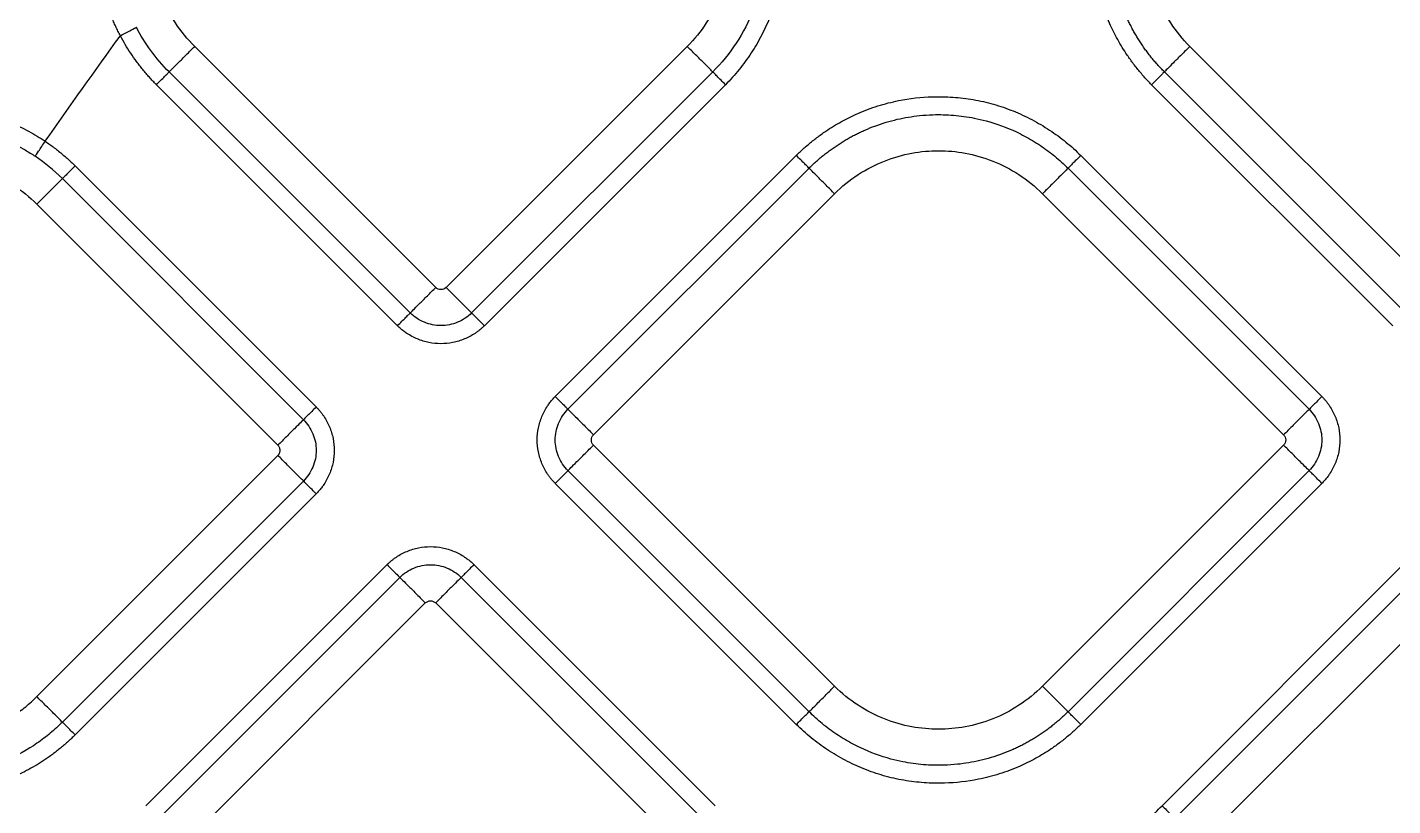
# Model space of a CAD drawing. Extents: x 0 to 84, y -21 to 126.
# Drawn here: x 31.604 to 35.334, y 36.949 to 39.076 of the extents above; entities that cross this region are included whole.
import ezdxf

# ---------------------------------------------------------------- set-up
doc = ezdxf.new("R2010")
doc.units = 0
doc.header["$MEASUREMENT"] = 0
doc.layers.add('1', color=4, linetype='Continuous')

# ---------------------------------------------------------------- blocks, each defined once
blk = doc.blocks.new('PRODIGY')
at = {"layer": '1', "color": 3, "linetype": 'Continuous', "lineweight": 25}
for p, q in [((32.7201, 38.3647), (32.0615, 39.0234)), ((33.4071, 39.0234), (32.7484, 38.3647)), ((35.439, 38.3647), (34.7803, 39.0234)), ((32.6504, 38.295), (31.9918, 38.9537)), ((33.4768, 38.9537), (32.8181, 38.295)), ((35.3692, 38.295), (34.7106, 38.9537)), ((32.6156, 38.2602), (31.9569, 38.9188)), ((33.5116, 38.9188), (32.853, 38.2602)), ((35.3344, 38.2602), (34.6757, 38.9188)), ((33.0465, 38.0667), (33.7051, 38.7253)), ((34.4822, 38.7253), (35.1409, 38.0667)), ((31.7349, 38.6968), (32.3936, 38.0382)), ((33.0813, 38.0318), (33.74, 38.6905)), ((34.4474, 38.6905), (35.1061, 38.0318)), ((31.7001, 38.662), (32.3587, 38.0033)), ((33.151, 37.9621), (33.8097, 38.6208)), ((34.3777, 38.6208), (35.0364, 37.9621)), ((32.289, 37.9336), (31.6303, 38.5923)), ((31.6303, 37.2467), (32.289, 37.9053)), ((33.8097, 37.2752), (33.151, 37.9338)), ((35.0364, 37.9338), (34.3777, 37.2752)), ((33.74, 37.2055), (33.0813, 37.8641)), ((35.1061, 37.8641), (34.4474, 37.2055)), ((32.3587, 37.8356), (31.7001, 37.177)), ((33.7051, 37.1706), (33.0465, 37.8293)), ((35.1409, 37.8293), (34.4822, 37.1706)), ((32.3936, 37.8008), (31.7349, 37.1421)), ((31.9284, 36.9486), (32.5871, 37.6073)), ((32.8245, 37.6073), (33.4831, 36.9486)), ((34.7042, 36.9486), (35.3629, 37.6073)), ((31.9633, 36.9138), (32.6219, 37.5724)), ((32.7896, 37.5724), (33.4483, 36.9138)), ((34.7391, 36.9138), (35.3977, 37.5725)), ((32.033, 36.844), (32.6916, 37.5027)), ((32.7199, 37.5027), (33.3786, 36.844)), ((34.8088, 36.8441), (35.4675, 37.5027))]:
    blk.add_line(p, q, dxfattribs=at)
for points, knots in [([(31.8585, 39.0527), (31.8563, 39.0569), (31.8519, 39.0653), (31.8458, 39.078), (31.8399, 39.0908), (31.8344, 39.1039), (31.8292, 39.117), (31.8243, 39.1303), (31.8164, 39.1541), (31.8068, 39.1889), (31.7985, 39.2344), (31.7941, 39.2797), (31.7934, 39.3382), (31.8011, 39.4096), (31.8196, 39.4777), (31.84, 39.5291), (31.858, 39.566), (31.8785, 39.6013), (31.899, 39.6313), (31.9184, 39.6563), (31.936, 39.677), (31.9486, 39.69), (31.9549, 39.6965)], [0, 0, 0, 0, 0.020293, 0.04056, 0.060813, 0.081066, 0.101332, 0.121625, 0.141956, 0.209282, 0.276599, 0.340819, 0.405025, 0.528542, 0.648608, 0.707544, 0.7665, 0.824884, 0.883256, 0.922209, 0.961094, 1, 1, 1, 1]), ([(33.5116, 39.6959), (33.5148, 39.6927), (33.5211, 39.6863), (33.5303, 39.6764), (33.5392, 39.6663), (33.5479, 39.656), (33.5563, 39.6455), (33.5645, 39.6347), (33.5725, 39.6237), (33.5825, 39.6091), (33.5942, 39.5906), (33.6111, 39.561), (33.6294, 39.5232), (33.6469, 39.4764), (33.6601, 39.4275), (33.669, 39.3765), (33.6731, 39.3233), (33.672, 39.2692), (33.6655, 39.2141), (33.6533, 39.1595), (33.6352, 39.1059), (33.6116, 39.0543), (33.5876, 39.0134), (33.5661, 38.9823), (33.549, 38.96), (33.531, 38.9388), (33.5181, 38.9255), (33.5116, 38.9188)], [0, 0, 0, 0, 0.0156527, 0.0312901, 0.0469217, 0.0625571, 0.0782057, 0.093877, 0.1095804, 0.1253253, 0.1553776, 0.1856623, 0.2439251, 0.3010953, 0.3590877, 0.4199522, 0.4806455, 0.5443922, 0.6078658, 0.6731685, 0.7385873, 0.8042497, 0.8702025, 0.9031058, 0.9356493, 0.9679183, 1, 1, 1, 1]), ([(34.6757, 38.9188), (34.6722, 38.9224), (34.6652, 38.9295), (34.6551, 38.9405), (34.6453, 38.9517), (34.6358, 38.9633), (34.6266, 38.9751), (34.6177, 38.9872), (34.6025, 39.009), (34.5825, 39.0415), (34.5591, 39.0889), (34.5394, 39.1411), (34.5219, 39.2092), (34.5142, 39.2784), (34.5155, 39.3467), (34.5222, 39.4026), (34.5347, 39.4577), (34.5532, 39.5113), (34.577, 39.5627), (34.6009, 39.6031), (34.6222, 39.6337), (34.639, 39.6555), (34.6568, 39.6764), (34.6694, 39.6894), (34.6757, 39.6959)], [0, 0, 0, 0, 0.017341, 0.034665, 0.051985, 0.069313, 0.086663, 0.104047, 0.121478, 0.179141, 0.236743, 0.304922, 0.372836, 0.480686, 0.54577, 0.610337, 0.67596, 0.741895, 0.807114, 0.872629, 0.904913, 0.936849, 0.968517, 1, 1, 1, 1]), ([(33.4768, 39.6611), (33.5005, 39.6374), (33.5213, 39.6118), (33.5569, 39.5585), (33.5716, 39.5308), (33.5893, 39.4892), (33.5944, 39.4755), (33.6036, 39.4471), (33.6077, 39.4324), (33.6179, 39.3872), (33.6221, 39.3554), (33.6241, 39.2901), (33.6219, 39.2566), (33.6104, 39.1897), (33.6012, 39.1564), (33.576, 39.0922), (33.5599, 39.0613), (33.5222, 39.0039), (33.5005, 38.9774), (33.4768, 38.9537)], [0, 0, 0, 0, 0.125, 0.125, 0.25, 0.25, 0.3125, 0.3125, 0.375, 0.375, 0.5, 0.5, 0.625, 0.625, 0.75, 0.75, 0.875, 0.875, 1, 1, 1, 1]), ([(34.7106, 38.9537), (34.7073, 38.957), (34.7008, 38.9636), (34.6914, 38.9738), (34.6824, 38.9842), (34.6737, 38.9947), (34.6654, 39.0054), (34.6574, 39.0162), (34.6498, 39.0272), (34.6426, 39.0382), (34.6357, 39.0493), (34.6292, 39.0605), (34.623, 39.0717), (34.6171, 39.083), (34.6116, 39.0945), (34.6039, 39.1113), (34.5907, 39.1441), (34.5758, 39.1937), (34.5669, 39.2472), (34.5634, 39.2987), (34.5647, 39.3488), (34.5715, 39.3973), (34.585, 39.4552), (34.6019, 39.5013), (34.6226, 39.5426), (34.635, 39.5645), (34.6483, 39.5856), (34.6626, 39.6058), (34.6778, 39.6252), (34.6937, 39.6437), (34.705, 39.6553), (34.7106, 39.6611)], [0, 0, 0, 0, 0.017777, 0.035429, 0.05295, 0.070334, 0.087578, 0.104677, 0.121626, 0.138421, 0.155059, 0.171536, 0.18785, 0.204007, 0.220236, 0.23663, 0.2744, 0.355233, 0.434067, 0.480754, 0.552371, 0.624938, 0.667358, 0.779414, 0.811539, 0.843523, 0.875326, 0.90691, 0.93824, 0.96928, 1, 1, 1, 1]), ([(32.0615, 39.0234), (32.0419, 39.043), (32.0243, 39.0647), (31.9943, 39.1106), (31.9818, 39.1348), (31.9622, 39.1843), (31.9551, 39.2095), (31.9459, 39.2592), (31.9438, 39.2837), (31.9438, 39.3311), (31.9459, 39.3556), (31.9551, 39.4053), (31.9622, 39.4305), (31.9818, 39.48), (31.9943, 39.5042), (32.0243, 39.5501), (32.0419, 39.5718), (32.0615, 39.5914)], [0, 0, 0, 0, 0.125, 0.125, 0.25, 0.25, 0.375, 0.375, 0.5, 0.5, 0.625, 0.625, 0.75, 0.75, 0.875, 0.875, 1, 1, 1, 1]), ([(33.4071, 39.5914), (33.4267, 39.5718), (33.4442, 39.5501), (33.4743, 39.5042), (33.4867, 39.48), (33.5063, 39.4305), (33.5134, 39.4053), (33.5226, 39.3556), (33.5247, 39.3311), (33.5247, 39.2837), (33.5226, 39.2592), (33.5134, 39.2095), (33.5063, 39.1843), (33.4867, 39.1348), (33.4743, 39.1106), (33.4442, 39.0647), (33.4267, 39.043), (33.4071, 39.0234)], [0, 0, 0, 0, 0.125, 0.125, 0.25, 0.25, 0.375, 0.375, 0.5, 0.5, 0.625, 0.625, 0.75, 0.75, 0.875, 0.875, 1, 1, 1, 1]), ([(34.7803, 39.0234), (34.7607, 39.043), (34.7431, 39.0646), (34.7131, 39.1106), (34.7006, 39.1348), (34.6811, 39.1842), (34.674, 39.2094), (34.6647, 39.2591), (34.6626, 39.2837), (34.6626, 39.331), (34.6647, 39.3556), (34.674, 39.4053), (34.6811, 39.4305), (34.7006, 39.4799), (34.7131, 39.5042), (34.7431, 39.5501), (34.7607, 39.5718), (34.7803, 39.5914)], [0, 0, 0, 0, 0.125, 0.125, 0.25, 0.25, 0.375, 0.375, 0.5, 0.5, 0.625, 0.625, 0.75, 0.75, 0.875, 0.875, 1, 1, 1, 1]), ([(31.8585, 39.0527), (31.8689, 39.0582), (31.8792, 39.0636), (31.895, 39.0718), (31.9005, 39.0747), (31.9022, 39.0756)], [0, 0, 0, 0, 0.5, 0.5, 1, 1, 1, 1]), ([(31.9569, 38.9188), (31.9537, 38.9221), (31.9472, 38.9287), (31.9377, 38.9389), (31.9286, 38.9494), (31.9196, 38.96), (31.911, 38.9709), (31.8998, 38.9857), (31.8866, 39.0048), (31.8718, 39.0283), (31.863, 39.0446), (31.8585, 39.0527)], [0, 0, 0, 0, 0.083291, 0.166529, 0.249768, 0.33306, 0.41646, 0.50002, 0.666962, 0.833479, 1, 1, 1, 1]), ([(31.9918, 38.9537), (31.9931, 38.955), (31.9958, 38.9577), (32.0041, 38.9661), (32.0098, 38.9717), (32.0231, 38.985), (32.0307, 38.9926), (32.0462, 39.0081), (32.0541, 39.016), (32.0615, 39.0234)], [0, 0, 0, 0, 0.25, 0.25, 0.5, 0.5, 0.75, 0.75, 1, 1, 1, 1]), ([(33.4768, 38.9537), (33.4755, 38.955), (33.4728, 38.9577), (33.4644, 38.9661), (33.4588, 38.9717), (33.4455, 38.985), (33.4379, 38.9926), (33.4223, 39.0081), (33.4145, 39.016), (33.4071, 39.0234)], [0, 0, 0, 0, 0.25, 0.25, 0.5, 0.5, 0.75, 0.75, 1, 1, 1, 1]), ([(34.7803, 39.0234), (34.7729, 39.016), (34.765, 39.0081), (34.7495, 38.9926), (34.7419, 38.985), (34.7286, 38.9717), (34.723, 38.966), (34.7146, 38.9577), (34.7119, 38.955), (34.7106, 38.9537)], [0, 0, 0, 0, 0.25, 0.25, 0.5, 0.5, 0.75, 0.75, 1, 1, 1, 1]), ([(31.9569, 38.9188), (31.9606, 38.9225), (31.9645, 38.9265), (31.9723, 38.9342), (31.9761, 38.938), (31.9827, 38.9447), (31.9856, 38.9475), (31.9898, 38.9517), (31.9911, 38.953), (31.9918, 38.9537)], [0, 0, 0, 0, 0.25, 0.25, 0.5, 0.5, 0.75, 0.75, 1, 1, 1, 1]), ([(33.5116, 38.9188), (33.5077, 38.9228), (33.5036, 38.9269), (33.4956, 38.9349), (33.4918, 38.9387), (33.4853, 38.9452), (33.4826, 38.9479), (33.4786, 38.9518), (33.4774, 38.9531), (33.4768, 38.9537)], [0, 0, 0, 0, 0.25, 0.25, 0.5, 0.5, 0.75, 0.75, 1, 1, 1, 1]), ([(34.7106, 38.9537), (34.71, 38.9531), (34.7087, 38.9518), (34.7048, 38.9479), (34.7021, 38.9452), (34.6956, 38.9387), (34.6918, 38.9349), (34.6838, 38.9269), (34.6796, 38.9227), (34.6757, 38.9188)], [0, 0, 0, 0, 0.25, 0.25, 0.5, 0.5, 0.75, 0.75, 1, 1, 1, 1]), ([(33.7051, 38.7253), (33.7087, 38.7288), (33.7158, 38.7358), (33.7268, 38.7459), (33.7381, 38.7558), (33.7496, 38.7653), (33.7614, 38.7745), (33.7735, 38.7834), (33.7953, 38.7986), (33.8279, 38.8186), (33.8752, 38.842), (33.9274, 38.8617), (33.9955, 38.8792), (34.0647, 38.8869), (34.1331, 38.8856), (34.1889, 38.8789), (34.244, 38.8664), (34.2976, 38.8479), (34.349, 38.8241), (34.3894, 38.8002), (34.4201, 38.7789), (34.4419, 38.762), (34.4627, 38.7443), (34.4758, 38.7316), (34.4822, 38.7253)], [0, 0, 0, 0, 0.017341, 0.034665, 0.051985, 0.069313, 0.086663, 0.104047, 0.121478, 0.179141, 0.236743, 0.304922, 0.372836, 0.480686, 0.54577, 0.610337, 0.67596, 0.741895, 0.807114, 0.872629, 0.904913, 0.936849, 0.968517, 1, 1, 1, 1]), ([(30.9787, 38.6945), (30.9823, 38.6981), (30.9894, 38.7052), (31.0004, 38.7154), (31.0116, 38.7253), (31.023, 38.7349), (31.0345, 38.7442), (31.0463, 38.7531), (31.0583, 38.7616), (31.0704, 38.7698), (31.0828, 38.7777), (31.0953, 38.7853), (31.1161, 38.7971), (31.1458, 38.8118), (31.1858, 38.8279), (31.2274, 38.8407), (31.2864, 38.8533), (31.3486, 38.8581), (31.4122, 38.8541), (31.4616, 38.8462), (31.511, 38.8334), (31.5519, 38.8185), (31.5839, 38.804), (31.6078, 38.7919), (31.631, 38.7786), (31.6459, 38.7689), (31.6533, 38.764)], [0, 0, 0, 0, 0.02044, 0.040762, 0.060979, 0.081104, 0.101151, 0.121131, 0.141059, 0.160948, 0.180812, 0.200665, 0.220519, 0.278258, 0.335663, 0.39584, 0.455857, 0.582064, 0.648664, 0.715551, 0.785516, 0.855548, 0.891827, 0.927936, 0.963964, 1, 1, 1, 1]), ([(33.74, 38.6905), (33.7433, 38.6938), (33.7499, 38.7003), (33.7601, 38.7096), (33.7705, 38.7187), (33.7811, 38.7273), (33.7918, 38.7357), (33.8026, 38.7436), (33.8135, 38.7512), (33.8245, 38.7585), (33.8356, 38.7654), (33.8468, 38.7719), (33.858, 38.7781), (33.8694, 38.7839), (33.8808, 38.7895), (33.8976, 38.7971), (33.9304, 38.8104), (33.9801, 38.8253), (34.0335, 38.8342), (34.085, 38.8376), (34.1351, 38.8363), (34.1836, 38.8296), (34.2415, 38.816), (34.2877, 38.7991), (34.3289, 38.7785), (34.3508, 38.7661), (34.3719, 38.7527), (34.3922, 38.7384), (34.4115, 38.7233), (34.43, 38.7074), (34.4416, 38.6961), (34.4474, 38.6905)], [0, 0, 0, 0, 0.017777, 0.035429, 0.05295, 0.070335, 0.087579, 0.104677, 0.121626, 0.138421, 0.155059, 0.171537, 0.18785, 0.204007, 0.220236, 0.23663, 0.2744, 0.355233, 0.434067, 0.480754, 0.552371, 0.624938, 0.667358, 0.779414, 0.811539, 0.843523, 0.875326, 0.90691, 0.93824, 0.96928, 1, 1, 1, 1]), ([(31.0166, 38.6584), (31.0192, 38.661), (31.0256, 38.6673), (31.0373, 38.6781), (31.0533, 38.692), (31.0762, 38.7101), (31.1042, 38.7293), (31.1358, 38.7479), (31.1694, 38.7644), (31.2078, 38.7797), (31.247, 38.7912), (31.3003, 38.8021), (31.3687, 38.8073), (31.4358, 38.8), (31.4941, 38.7861), (31.528, 38.7745), (31.558, 38.7614), (31.5767, 38.7524), (31.6002, 38.7397), (31.6167, 38.729), (31.6258, 38.7232)], [0, 0, 0, 0, 0.016381, 0.040387, 0.07208, 0.111562, 0.172108, 0.224956, 0.27708, 0.34101, 0.411351, 0.461231, 0.587139, 0.719443, 0.764133, 0.857558, 0.880149, 0.911369, 0.951309, 1, 1, 1, 1]), ([(31.6258, 38.7232), (31.6269, 38.7248), (31.6303, 38.7299), (31.6403, 38.7447), (31.6468, 38.7543), (31.6533, 38.764)], [0, 0, 0, 0, 0.5, 0.5, 1, 1, 1, 1]), ([(31.6533, 38.764), (31.6575, 38.7612), (31.6658, 38.7555), (31.678, 38.7465), (31.6899, 38.7372), (31.7016, 38.7276), (31.713, 38.7177), (31.7241, 38.7075), (31.7313, 38.7004), (31.7349, 38.6968)], [0, 0, 0, 0, 0.143128, 0.285986, 0.42868, 0.57132, 0.714014, 0.856872, 1, 1, 1, 1]), ([(33.74, 38.6905), (33.7394, 38.6911), (33.7381, 38.6923), (33.7342, 38.6963), (33.7315, 38.699), (33.725, 38.7055), (33.7212, 38.7093), (33.7132, 38.7173), (33.7091, 38.7214), (33.7051, 38.7253)], [0, 0, 0, 0, 0.25, 0.25, 0.5, 0.5, 0.75, 0.75, 1, 1, 1, 1]), ([(33.8097, 38.6208), (33.8293, 38.6404), (33.851, 38.6579), (33.8969, 38.688), (33.9211, 38.7004), (33.9706, 38.72), (33.9958, 38.7271), (34.0455, 38.7363), (34.07, 38.7384), (34.1174, 38.7384), (34.1419, 38.7363), (34.1916, 38.7271), (34.2168, 38.72), (34.2663, 38.7004), (34.2905, 38.688), (34.3364, 38.6579), (34.3581, 38.6404), (34.3777, 38.6208)], [0, 0, 0, 0, 0.125, 0.125, 0.25, 0.25, 0.375, 0.375, 0.5, 0.5, 0.625, 0.625, 0.75, 0.75, 0.875, 0.875, 1, 1, 1, 1]), ([(34.4822, 38.7253), (34.4783, 38.7214), (34.4742, 38.7173), (34.4662, 38.7093), (34.4624, 38.7055), (34.4559, 38.699), (34.4532, 38.6963), (34.4492, 38.6923), (34.448, 38.6911), (34.4474, 38.6905)], [0, 0, 0, 0, 0.25, 0.25, 0.5, 0.5, 0.75, 0.75, 1, 1, 1, 1]), ([(31.0624, 38.5923), (31.082, 38.6119), (31.1036, 38.6294), (31.1495, 38.6595), (31.1738, 38.6719), (31.2232, 38.6915), (31.2484, 38.6986), (31.2981, 38.7078), (31.3227, 38.7099), (31.37, 38.7099), (31.3946, 38.7078), (31.4443, 38.6986), (31.4695, 38.6915), (31.5189, 38.6719), (31.5432, 38.6595), (31.5891, 38.6294), (31.6107, 38.6119), (31.6303, 38.5923)], [0, 0, 0, 0, 0.125, 0.125, 0.25, 0.25, 0.375, 0.375, 0.5, 0.5, 0.625, 0.625, 0.75, 0.75, 0.875, 0.875, 1, 1, 1, 1]), ([(31.7349, 38.6968), (31.7312, 38.6931), (31.7273, 38.6892), (31.7195, 38.6814), (31.7157, 38.6776), (31.7091, 38.671), (31.7062, 38.6682), (31.7021, 38.664), (31.7007, 38.6626), (31.7001, 38.662)], [0, 0, 0, 0, 0.25, 0.25, 0.5, 0.5, 0.75, 0.75, 1, 1, 1, 1]), ([(33.8097, 38.6208), (33.8023, 38.6282), (33.7944, 38.636), (33.7789, 38.6516), (33.7713, 38.6592), (33.758, 38.6725), (33.7524, 38.6781), (33.744, 38.6865), (33.7413, 38.6892), (33.74, 38.6905)], [0, 0, 0, 0, 0.25, 0.25, 0.5, 0.5, 0.75, 0.75, 1, 1, 1, 1]), ([(34.4474, 38.6905), (34.4461, 38.6892), (34.4434, 38.6865), (34.435, 38.6781), (34.4294, 38.6725), (34.4161, 38.6592), (34.4085, 38.6516), (34.393, 38.636), (34.3851, 38.6282), (34.3777, 38.6208)], [0, 0, 0, 0, 0.25, 0.25, 0.5, 0.5, 0.75, 0.75, 1, 1, 1, 1]), ([(31.7001, 38.662), (31.6987, 38.6607), (31.696, 38.658), (31.6877, 38.6496), (31.682, 38.644), (31.6687, 38.6307), (31.6611, 38.6231), (31.6456, 38.6075), (31.6377, 38.5997), (31.6303, 38.5923)], [0, 0, 0, 0, 0.25, 0.25, 0.5, 0.5, 0.75, 0.75, 1, 1, 1, 1]), ([(32.6504, 38.295), (32.6517, 38.2963), (32.6544, 38.299), (32.6628, 38.3074), (32.6685, 38.3131), (32.6818, 38.3264), (32.6894, 38.334), (32.7049, 38.3495), (32.7128, 38.3574), (32.7201, 38.3647)], [0, 0, 0, 0, 0.25, 0.25, 0.5, 0.5, 0.75, 0.75, 1, 1, 1, 1]), ([(32.8181, 38.295), (32.8168, 38.2963), (32.8141, 38.299), (32.8058, 38.3074), (32.8001, 38.313), (32.7869, 38.3263), (32.7793, 38.3339), (32.7637, 38.3494), (32.7558, 38.3573), (32.7484, 38.3647)], [0, 0, 0, 0, 0.25, 0.25, 0.5, 0.5, 0.75, 0.75, 1, 1, 1, 1]), ([(32.6156, 38.2602), (32.6195, 38.2641), (32.6236, 38.2683), (32.6316, 38.2762), (32.6354, 38.28), (32.642, 38.2866), (32.6446, 38.2893), (32.6486, 38.2932), (32.6498, 38.2944), (32.6504, 38.295)], [0, 0, 0, 0, 0.25, 0.25, 0.5, 0.5, 0.75, 0.75, 1, 1, 1, 1]), ([(32.8181, 38.295), (32.8073, 38.2842), (32.7941, 38.2754), (32.7652, 38.2635), (32.7496, 38.2603), (32.7189, 38.2603), (32.7034, 38.2635), (32.6745, 38.2754), (32.6613, 38.2842), (32.6504, 38.295)], [0, 0, 0, 0, 0.25, 0.25, 0.5, 0.5, 0.75, 0.75, 1, 1, 1, 1]), ([(32.853, 38.2602), (32.8447, 38.2685), (32.8365, 38.2767), (32.8238, 38.2893), (32.8195, 38.2936), (32.8181, 38.295)], [0, 0, 0, 0, 0.5, 0.5, 1, 1, 1, 1]), ([(32.853, 38.2602), (32.851, 38.2583), (32.8471, 38.2545), (32.8408, 38.2491), (32.8343, 38.244), (32.8253, 38.2377), (32.8135, 38.2307), (32.7986, 38.2236), (32.7831, 38.2181), (32.7618, 38.2127), (32.7343, 38.2099), (32.7068, 38.2127), (32.6855, 38.2181), (32.67, 38.2236), (32.6551, 38.2307), (32.6425, 38.2382), (32.632, 38.2456), (32.6235, 38.2526), (32.6182, 38.2577), (32.6156, 38.2602)], [0, 0, 0, 0, 0.031198, 0.062422, 0.093752, 0.125266, 0.187622, 0.250173, 0.31267, 0.375042, 0.499989, 0.624937, 0.687308, 0.749825, 0.812368, 0.874743, 0.916727, 0.958417, 1, 1, 1, 1]), ([(33.0465, 37.8293), (33.0446, 37.8312), (33.0408, 37.8352), (33.0354, 37.8414), (33.0303, 37.8479), (33.024, 37.8569), (33.017, 37.8688), (33.0099, 37.8837), (33.0044, 37.8992), (32.999, 37.9205), (32.9962, 37.948), (32.999, 37.9754), (33.0044, 37.9967), (33.0099, 38.0123), (33.017, 38.0272), (33.0245, 38.0398), (33.0319, 38.0502), (33.0389, 38.0588), (33.044, 38.0641), (33.0465, 38.0667)], [0, 0, 0, 0, 0.0311978, 0.062422, 0.0937518, 0.1252655, 0.1876219, 0.2501726, 0.3126696, 0.3750423, 0.4999886, 0.6249367, 0.6873081, 0.7498252, 0.8123684, 0.8747429, 0.9167266, 0.9584166, 1, 1, 1, 1]), ([(33.0465, 38.0667), (33.0504, 38.0628), (33.0546, 38.0586), (33.0625, 38.0506), (33.0663, 38.0468), (33.0729, 38.0403), (33.0756, 38.0376), (33.0795, 38.0337), (33.0807, 38.0324), (33.0813, 38.0318)], [0, 0, 0, 0, 0.25, 0.25, 0.5, 0.5, 0.75, 0.75, 1, 1, 1, 1]), ([(35.1409, 38.0667), (35.1326, 38.0584), (35.1244, 38.0502), (35.1118, 38.0375), (35.1074, 38.0332), (35.1061, 38.0318)], [0, 0, 0, 0, 0.5, 0.5, 1, 1, 1, 1]), ([(35.1409, 38.0667), (35.1428, 38.0647), (35.1466, 38.0608), (35.152, 38.0545), (35.1571, 38.048), (35.1634, 38.039), (35.1704, 38.0272), (35.1774, 38.0123), (35.183, 37.9968), (35.1884, 37.9755), (35.1912, 37.948), (35.1884, 37.9205), (35.183, 37.8992), (35.1775, 37.8837), (35.1704, 37.8688), (35.1629, 37.8562), (35.1555, 37.8457), (35.1485, 37.8372), (35.1434, 37.8319), (35.1409, 37.8293)], [0, 0, 0, 0, 0.031198, 0.062422, 0.093752, 0.125266, 0.187622, 0.250173, 0.31267, 0.375042, 0.499989, 0.624937, 0.687308, 0.749825, 0.812368, 0.874743, 0.916727, 0.958417, 1, 1, 1, 1]), ([(32.3936, 38.0382), (32.3853, 38.0299), (32.3771, 38.0217), (32.3644, 38.009), (32.3601, 38.0047), (32.3587, 38.0033)], [0, 0, 0, 0, 0.5, 0.5, 1, 1, 1, 1]), ([(32.3936, 38.0382), (32.3955, 38.0362), (32.3993, 38.0323), (32.4046, 38.026), (32.4097, 38.0195), (32.416, 38.0105), (32.4231, 37.9987), (32.4301, 37.9838), (32.4357, 37.9682), (32.4411, 37.9469), (32.4439, 37.9195), (32.4411, 37.892), (32.4357, 37.8707), (32.4301, 37.8552), (32.4231, 37.8403), (32.4156, 37.8277), (32.4081, 37.8172), (32.4012, 37.8087), (32.3961, 37.8034), (32.3936, 37.8008)], [0, 0, 0, 0, 0.0311847, 0.0624048, 0.0937396, 0.1252673, 0.1876345, 0.250185, 0.3126947, 0.3750735, 0.5000216, 0.6249679, 0.6873332, 0.7498377, 0.812381, 0.8747447, 0.9167117, 0.9584012, 1, 1, 1, 1]), ([(33.0813, 37.8641), (33.0705, 37.875), (33.0617, 37.8882), (33.0498, 37.917), (33.0466, 37.9326), (33.0466, 37.9633), (33.0498, 37.9789), (33.0617, 38.0078), (33.0705, 38.021), (33.0813, 38.0318)], [0, 0, 0, 0, 0.25, 0.25, 0.5, 0.5, 0.75, 0.75, 1, 1, 1, 1]), ([(33.0813, 38.0318), (33.0826, 38.0305), (33.0853, 38.0278), (33.0937, 38.0194), (33.0994, 38.0138), (33.1127, 38.0005), (33.1203, 37.9929), (33.1358, 37.9774), (33.1437, 37.9695), (33.151, 37.9621)], [0, 0, 0, 0, 0.25, 0.25, 0.5, 0.5, 0.75, 0.75, 1, 1, 1, 1]), ([(35.1061, 38.0318), (35.1048, 38.0305), (35.1021, 38.0278), (35.0937, 38.0195), (35.0881, 38.0138), (35.0748, 38.0006), (35.0672, 37.993), (35.0517, 37.9774), (35.0438, 37.9695), (35.0364, 37.9621)], [0, 0, 0, 0, 0.25, 0.25, 0.5, 0.5, 0.75, 0.75, 1, 1, 1, 1]), ([(35.1061, 38.0318), (35.1169, 38.021), (35.1257, 38.0078), (35.1376, 37.9789), (35.1408, 37.9633), (35.1408, 37.9326), (35.1376, 37.9171), (35.1257, 37.8882), (35.1169, 37.875), (35.1061, 37.8641)], [0, 0, 0, 0, 0.25, 0.25, 0.5, 0.5, 0.75, 0.75, 1, 1, 1, 1]), ([(32.3587, 38.0033), (32.3574, 38.002), (32.3547, 37.9993), (32.3464, 37.991), (32.3407, 37.9853), (32.3275, 37.9721), (32.3199, 37.9645), (32.3043, 37.9489), (32.2964, 37.941), (32.289, 37.9336)], [0, 0, 0, 0, 0.25, 0.25, 0.5, 0.5, 0.75, 0.75, 1, 1, 1, 1]), ([(32.3587, 38.0033), (32.3696, 37.9925), (32.3783, 37.9793), (32.3903, 37.9504), (32.3935, 37.9348), (32.3935, 37.9041), (32.3903, 37.8885), (32.3783, 37.8597), (32.3696, 37.8465), (32.3587, 37.8356)], [0, 0, 0, 0, 0.25, 0.25, 0.5, 0.5, 0.75, 0.75, 1, 1, 1, 1]), ([(32.289, 37.9053), (32.2896, 37.906), (32.2908, 37.9072), (32.2922, 37.9094), (32.2936, 37.9122), (32.2946, 37.9155), (32.295, 37.9195), (32.2946, 37.9234), (32.2935, 37.9272), (32.2916, 37.9307), (32.2899, 37.9326), (32.289, 37.9336)], [0, 0, 0, 0, 0.0830564, 0.1659235, 0.2500527, 0.3752073, 0.4998664, 0.6243546, 0.7498346, 0.8751328, 1, 1, 1, 1]), ([(32.3587, 37.8356), (32.3574, 37.8369), (32.3547, 37.8396), (32.3463, 37.848), (32.3407, 37.8537), (32.3274, 37.867), (32.3198, 37.8746), (32.3043, 37.8901), (32.2964, 37.898), (32.289, 37.9053)], [0, 0, 0, 0, 0.25, 0.25, 0.5, 0.5, 0.75, 0.75, 1, 1, 1, 1]), ([(33.0813, 37.8641), (33.0826, 37.8654), (33.0853, 37.8681), (33.0937, 37.8765), (33.0993, 37.8821), (33.1126, 37.8954), (33.1202, 37.903), (33.1357, 37.9185), (33.1436, 37.9264), (33.151, 37.9338)], [0, 0, 0, 0, 0.25, 0.25, 0.5, 0.5, 0.75, 0.75, 1, 1, 1, 1]), ([(35.1061, 37.8641), (35.1048, 37.8654), (35.1021, 37.8681), (35.0937, 37.8765), (35.088, 37.8822), (35.0747, 37.8955), (35.0671, 37.9031), (35.0516, 37.9186), (35.0437, 37.9265), (35.0364, 37.9338)], [0, 0, 0, 0, 0.25, 0.25, 0.5, 0.5, 0.75, 0.75, 1, 1, 1, 1]), ([(33.0465, 37.8293), (33.0548, 37.8375), (33.063, 37.8458), (33.0756, 37.8584), (33.0799, 37.8628), (33.0813, 37.8641)], [0, 0, 0, 0, 0.5, 0.5, 1, 1, 1, 1]), ([(35.1409, 37.8293), (35.137, 37.8332), (35.1328, 37.8373), (35.1249, 37.8453), (35.1211, 37.8491), (35.1145, 37.8557), (35.1118, 37.8583), (35.1079, 37.8623), (35.1067, 37.8635), (35.1061, 37.8641)], [0, 0, 0, 0, 0.25, 0.25, 0.5, 0.5, 0.75, 0.75, 1, 1, 1, 1]), ([(32.3936, 37.8008), (32.3899, 37.8044), (32.3859, 37.8084), (32.3782, 37.8162), (32.3744, 37.82), (32.3677, 37.8266), (32.3649, 37.8294), (32.3607, 37.8336), (32.3594, 37.835), (32.3587, 37.8356)], [0, 0, 0, 0, 0.25, 0.25, 0.5, 0.5, 0.75, 0.75, 1, 1, 1, 1]), ([(32.5871, 37.6073), (32.589, 37.6092), (32.593, 37.613), (32.5992, 37.6183), (32.6057, 37.6234), (32.6147, 37.6297), (32.6266, 37.6368), (32.6415, 37.6438), (32.657, 37.6494), (32.6783, 37.6548), (32.7058, 37.6576), (32.7332, 37.6548), (32.7545, 37.6494), (32.7701, 37.6438), (32.785, 37.6368), (32.7976, 37.6293), (32.808, 37.6218), (32.8166, 37.6149), (32.8219, 37.6098), (32.8245, 37.6073)], [0, 0, 0, 0, 0.031198, 0.062422, 0.093752, 0.125266, 0.187622, 0.250173, 0.31267, 0.375042, 0.499989, 0.624937, 0.687308, 0.749825, 0.812368, 0.874743, 0.916727, 0.958417, 1, 1, 1, 1]), ([(32.5871, 37.6073), (32.5953, 37.599), (32.6036, 37.5908), (32.6162, 37.5781), (32.6206, 37.5738), (32.6219, 37.5724)], [0, 0, 0, 0, 0.5, 0.5, 1, 1, 1, 1]), ([(32.6219, 37.5724), (32.6328, 37.5833), (32.646, 37.592), (32.6748, 37.604), (32.6904, 37.6072), (32.7211, 37.6072), (32.7367, 37.604), (32.7656, 37.592), (32.7788, 37.5833), (32.7896, 37.5724)], [0, 0, 0, 0, 0.25, 0.25, 0.5, 0.5, 0.75, 0.75, 1, 1, 1, 1]), ([(32.8245, 37.6073), (32.8206, 37.6033), (32.8164, 37.5992), (32.8084, 37.5912), (32.8046, 37.5874), (32.7981, 37.5809), (32.7954, 37.5782), (32.7915, 37.5743), (32.7902, 37.573), (32.7896, 37.5724)], [0, 0, 0, 0, 0.25, 0.25, 0.5, 0.5, 0.75, 0.75, 1, 1, 1, 1]), ([(32.6219, 37.5724), (32.6232, 37.5711), (32.6259, 37.5684), (32.6343, 37.5601), (32.6399, 37.5544), (32.6532, 37.5412), (32.6608, 37.5336), (32.6763, 37.518), (32.6842, 37.5101), (32.6916, 37.5027)], [0, 0, 0, 0, 0.25, 0.25, 0.5, 0.5, 0.75, 0.75, 1, 1, 1, 1]), ([(32.7896, 37.5724), (32.7883, 37.5711), (32.7856, 37.5684), (32.7772, 37.56), (32.7716, 37.5544), (32.7583, 37.5411), (32.7507, 37.5335), (32.7352, 37.518), (32.7273, 37.5101), (32.7199, 37.5027)], [0, 0, 0, 0, 0.25, 0.25, 0.5, 0.5, 0.75, 0.75, 1, 1, 1, 1]), ([(33.74, 37.2055), (33.7413, 37.2068), (33.744, 37.2095), (33.7524, 37.2178), (33.758, 37.2235), (33.7713, 37.2368), (33.7789, 37.2444), (33.7944, 37.2599), (33.8023, 37.2678), (33.8097, 37.2752)], [0, 0, 0, 0, 0.25, 0.25, 0.5, 0.5, 0.75, 0.75, 1, 1, 1, 1]), ([(34.3777, 37.2752), (34.3581, 37.2556), (34.3364, 37.238), (34.2905, 37.208), (34.2663, 37.1955), (34.2168, 37.1759), (34.1916, 37.1688), (34.1419, 37.1596), (34.1174, 37.1575), (34.07, 37.1575), (34.0455, 37.1596), (33.9958, 37.1688), (33.9706, 37.1759), (33.9211, 37.1955), (33.8969, 37.208), (33.851, 37.238), (33.8293, 37.2556), (33.8097, 37.2752)], [0, 0, 0, 0, 0.125, 0.125, 0.25, 0.25, 0.375, 0.375, 0.5, 0.5, 0.625, 0.625, 0.75, 0.75, 0.875, 0.875, 1, 1, 1, 1]), ([(34.4474, 37.2055), (34.4461, 37.2068), (34.4434, 37.2095), (34.435, 37.2178), (34.4294, 37.2235), (34.4161, 37.2368), (34.4085, 37.2444), (34.393, 37.2599), (34.3851, 37.2678), (34.3777, 37.2752)], [0, 0, 0, 0, 0.25, 0.25, 0.5, 0.5, 0.75, 0.75, 1, 1, 1, 1]), ([(31.0624, 37.2467), (31.0651, 37.2439), (31.0707, 37.2384), (31.0794, 37.2305), (31.0884, 37.2228), (31.0975, 37.2154), (31.107, 37.2082), (31.1167, 37.2013), (31.1345, 37.1892), (31.1614, 37.1735), (31.1978, 37.1569), (31.2351, 37.1441), (31.2843, 37.1325), (31.3464, 37.1268), (31.4084, 37.1325), (31.4576, 37.1441), (31.4949, 37.1569), (31.5313, 37.1736), (31.5608, 37.1908), (31.5834, 37.2064), (31.5999, 37.219), (31.6156, 37.2324), (31.6254, 37.2419), (31.6303, 37.2467)], [0, 0, 0, 0, 0.018616, 0.037254, 0.055932, 0.074666, 0.093472, 0.112367, 0.131367, 0.195947, 0.260082, 0.321569, 0.383574, 0.500041, 0.616523, 0.678364, 0.739999, 0.804227, 0.868702, 0.901908, 0.934801, 0.967468, 1, 1, 1, 1]), ([(31.7001, 37.177), (31.6987, 37.1783), (31.696, 37.181), (31.6877, 37.1893), (31.682, 37.195), (31.6687, 37.2083), (31.6611, 37.2159), (31.6456, 37.2314), (31.6377, 37.2393), (31.6303, 37.2467)], [0, 0, 0, 0, 0.25, 0.25, 0.5, 0.5, 0.75, 0.75, 1, 1, 1, 1]), ([(33.7051, 37.1706), (33.7091, 37.1745), (33.7132, 37.1787), (33.7212, 37.1867), (33.725, 37.1905), (33.7315, 37.197), (33.7342, 37.1997), (33.7381, 37.2036), (33.7394, 37.2049), (33.74, 37.2055)], [0, 0, 0, 0, 0.25, 0.25, 0.5, 0.5, 0.75, 0.75, 1, 1, 1, 1]), ([(34.4474, 37.2055), (34.4441, 37.2022), (34.4375, 37.1957), (34.4272, 37.1863), (34.4169, 37.1773), (34.4063, 37.1686), (34.3956, 37.1603), (34.3848, 37.1523), (34.3739, 37.1447), (34.3629, 37.1375), (34.3518, 37.1306), (34.3406, 37.1241), (34.3294, 37.1179), (34.318, 37.112), (34.3065, 37.1064), (34.2898, 37.0988), (34.257, 37.0856), (34.2073, 37.0707), (34.1539, 37.0618), (34.1024, 37.0583), (34.0523, 37.0596), (34.0038, 37.0664), (33.9459, 37.0799), (33.8997, 37.0968), (33.8585, 37.1175), (33.8366, 37.1299), (33.8155, 37.1432), (33.7952, 37.1575), (33.7759, 37.1727), (33.7574, 37.1886), (33.7458, 37.1999), (33.74, 37.2055)], [0, 0, 0, 0, 0.017777, 0.035429, 0.05295, 0.070335, 0.087579, 0.104677, 0.121626, 0.138421, 0.155059, 0.171537, 0.18785, 0.204007, 0.220236, 0.23663, 0.2744, 0.355233, 0.434067, 0.480754, 0.552371, 0.624938, 0.667358, 0.779414, 0.811539, 0.843523, 0.875326, 0.90691, 0.93824, 0.96928, 1, 1, 1, 1]), ([(34.4822, 37.1706), (34.4786, 37.1743), (34.4746, 37.1782), (34.4669, 37.186), (34.4631, 37.1898), (34.4564, 37.1964), (34.4536, 37.1993), (34.4494, 37.2035), (34.448, 37.2048), (34.4474, 37.2055)], [0, 0, 0, 0, 0.25, 0.25, 0.5, 0.5, 0.75, 0.75, 1, 1, 1, 1]), ([(31.7001, 37.177), (31.6894, 37.1664), (31.6787, 37.1565), (31.6556, 37.1372), (31.6435, 37.128), (31.6052, 37.1015), (31.5772, 37.0857), (31.5172, 37.0594), (31.4852, 37.0489), (31.4188, 37.0346), (31.3844, 37.0307), (31.3154, 37.0302), (31.2808, 37.0336), (31.2135, 37.0472), (31.1808, 37.0575), (31.1193, 37.0837), (31.0905, 37.0997), (31.0378, 37.1357), (31.0139, 37.1558), (30.9927, 37.177)], [0, 0, 0, 0, 0.0625, 0.0625, 0.125, 0.125, 0.25, 0.25, 0.375, 0.375, 0.5, 0.5, 0.625, 0.625, 0.75, 0.75, 0.875, 0.875, 1, 1, 1, 1]), ([(31.7349, 37.1421), (31.7312, 37.1458), (31.7273, 37.1497), (31.7195, 37.1575), (31.7157, 37.1613), (31.7091, 37.1679), (31.7062, 37.1708), (31.7021, 37.175), (31.7007, 37.1763), (31.7001, 37.177)], [0, 0, 0, 0, 0.25, 0.25, 0.5, 0.5, 0.75, 0.75, 1, 1, 1, 1]), ([(34.4822, 37.1706), (34.4787, 37.1671), (34.4716, 37.1601), (34.4606, 37.15), (34.4493, 37.1402), (34.4378, 37.1307), (34.426, 37.1215), (34.4139, 37.1125), (34.3921, 37.0973), (34.3595, 37.0774), (34.3122, 37.054), (34.26, 37.0343), (34.1919, 37.0168), (34.1227, 37.0091), (34.0543, 37.0104), (33.9985, 37.0171), (33.9434, 37.0296), (33.8898, 37.048), (33.8384, 37.0718), (33.798, 37.0958), (33.7673, 37.1171), (33.7455, 37.1339), (33.7247, 37.1517), (33.7116, 37.1643), (33.7051, 37.1706)], [0, 0, 0, 0, 0.017341, 0.034665, 0.051985, 0.069313, 0.086663, 0.104047, 0.121478, 0.179141, 0.236743, 0.304922, 0.372836, 0.480686, 0.54577, 0.610337, 0.67596, 0.741895, 0.807114, 0.872629, 0.904913, 0.936849, 0.968517, 1, 1, 1, 1]), ([(31.7349, 37.1421), (31.7315, 37.1388), (31.7247, 37.1321), (31.7142, 37.1224), (31.7035, 37.113), (31.6926, 37.1039), (31.6815, 37.0951), (31.6702, 37.0866), (31.6482, 37.071), (31.6144, 37.05), (31.5664, 37.0264), (31.5156, 37.0072), (31.4618, 36.9927), (31.4065, 36.9835), (31.3312, 36.979), (31.2558, 36.9868), (31.183, 37.0054), (31.1311, 37.0243), (31.0819, 37.048), (31.0439, 37.0713), (31.0154, 37.0918), (30.9954, 37.1076), (30.9761, 37.1243), (30.9639, 37.1362), (30.9578, 37.1421)], [0, 0, 0, 0, 0.0166174, 0.0331677, 0.0496617, 0.0661107, 0.0825258, 0.0989183, 0.1152994, 0.1762698, 0.2371843, 0.3009618, 0.3648091, 0.430666, 0.495613, 0.62695, 0.691916, 0.7565624, 0.8189448, 0.8815631, 0.9112656, 0.9408633, 0.9704201, 1, 1, 1, 1]), ([(34.7042, 36.1715), (34.7007, 36.1751), (34.6937, 36.1822), (34.6836, 36.1932), (34.6738, 36.2045), (34.6643, 36.216), (34.6551, 36.2278), (34.6462, 36.2399), (34.631, 36.2617), (34.611, 36.2943), (34.5876, 36.3416), (34.5679, 36.3938), (34.5504, 36.4619), (34.5427, 36.5311), (34.544, 36.5994), (34.5507, 36.6553), (34.5632, 36.7104), (34.5817, 36.764), (34.6055, 36.8154), (34.6294, 36.8558), (34.6507, 36.8864), (34.6675, 36.9083), (34.6853, 36.9291), (34.6979, 36.9421), (34.7042, 36.9486)], [0, 0, 0, 0, 0.017341, 0.034665, 0.051985, 0.069313, 0.086663, 0.104047, 0.121478, 0.179141, 0.236743, 0.304922, 0.372836, 0.480686, 0.54577, 0.610337, 0.67596, 0.741895, 0.807114, 0.872629, 0.904913, 0.936849, 0.968517, 1, 1, 1, 1]), ([(34.7042, 36.9486), (34.7081, 36.9447), (34.7123, 36.9406), (34.7203, 36.9326), (34.7241, 36.9288), (34.7306, 36.9223), (34.7333, 36.9196), (34.7372, 36.9156), (34.7385, 36.9144), (34.7391, 36.9138)], [0, 0, 0, 0, 0.25, 0.25, 0.5, 0.5, 0.75, 0.75, 1, 1, 1, 1])]:
    blk.add_open_spline(points, degree=3, knots=knots, dxfattribs=at)
for points in [[(31.9918, 38.9537), (31.955, 38.9904), (31.9249, 39.0322), (31.9022, 39.0756)], [(31.6533, 38.764), (31.721, 38.8607), (31.7895, 38.957), (31.8585, 39.0527)], [(31.7001, 38.662), (31.6773, 38.6848), (31.6523, 38.7053), (31.6258, 38.7232)], [(32.7484, 38.3647), (32.7447, 38.361), (32.7343, 38.3567), (32.7238, 38.361), (32.7201, 38.3647)], [(33.151, 37.9338), (33.1473, 37.9375), (33.143, 37.948), (33.1473, 37.9584), (33.151, 37.9621)], [(35.0364, 37.9621), (35.0401, 37.9584), (35.0444, 37.948), (35.0401, 37.9375), (35.0364, 37.9338)], [(32.6916, 37.5027), (32.6953, 37.5064), (32.7058, 37.5107), (32.7162, 37.5064), (32.7199, 37.5027)]]:
    blk.add_open_spline(points, degree=3, dxfattribs=at)

msp = doc.modelspace()

# ---------------------------------------------------------------- block references
at = {"layer": '1'}
msp.add_blockref('PRODIGY', (0, 0), dxfattribs=at)

doc.saveas('drawing.dxf')
